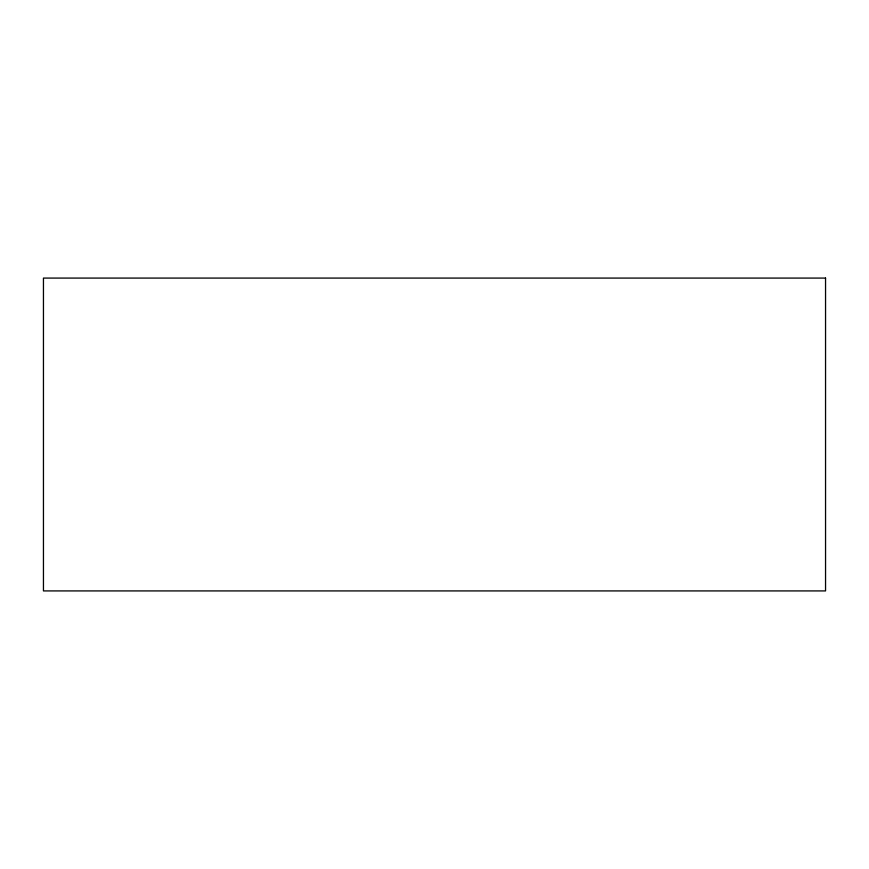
<?xml version="1.0" encoding="UTF-8"?>
<svg xmlns="http://www.w3.org/2000/svg" width="869" height="869" viewBox="0 0 869 869"><rect width="100%" height="100%" fill="white"/><g stroke="black" fill="none" stroke-linecap="round" stroke-linejoin="round"><path stroke-width="1.3" d="M825.55 278.08L43.45 278.08L43.45 590.92L825.55 590.92L825.55 278.08"/></g></svg>
